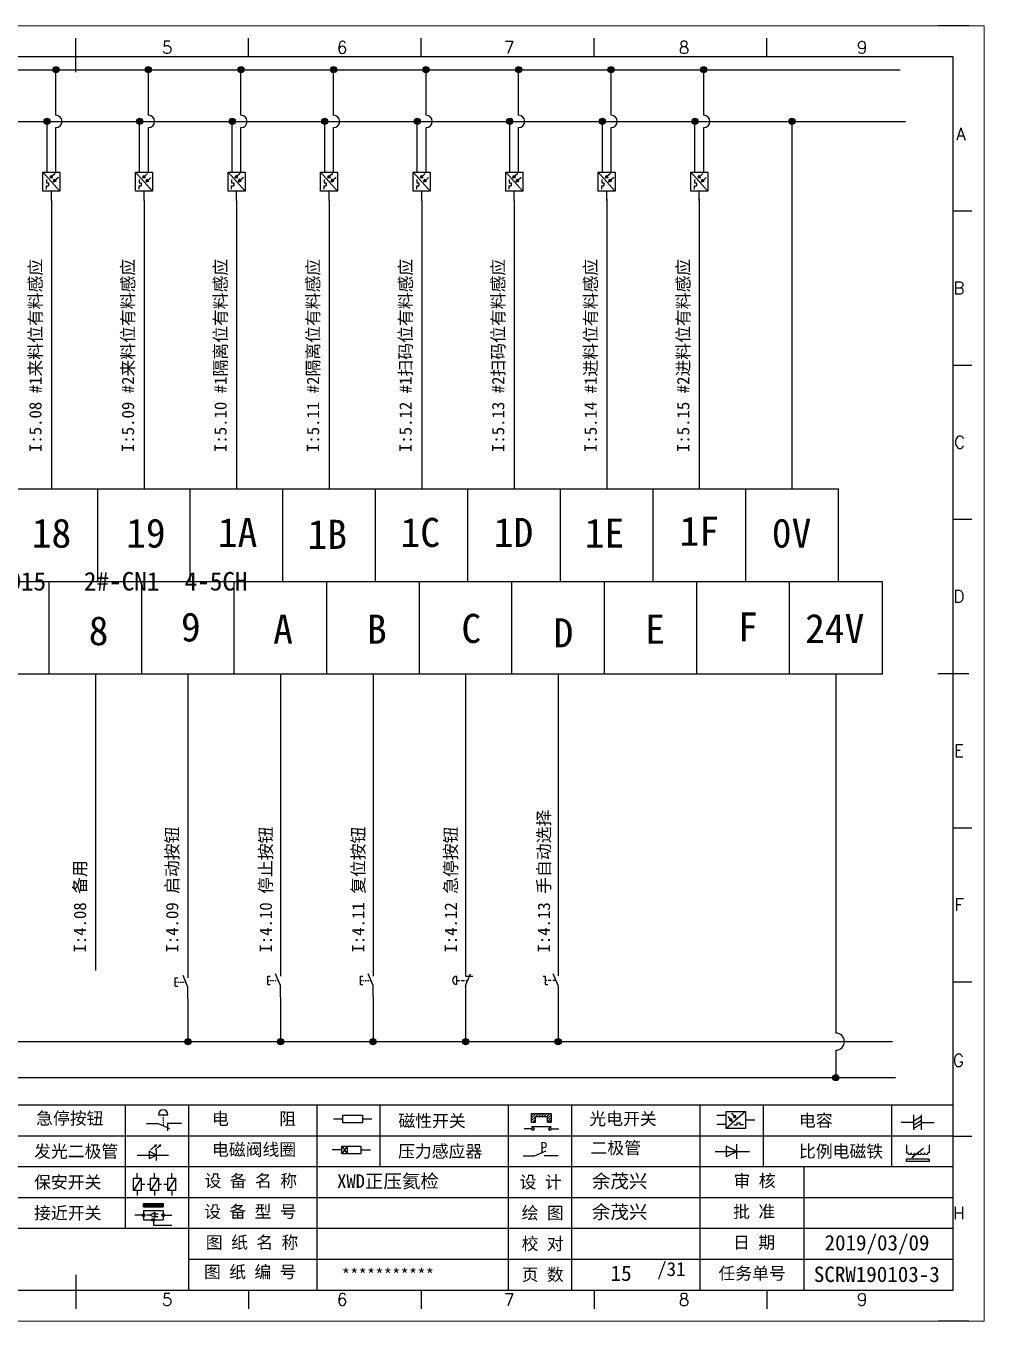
# Model space of a CAD drawing. Header units: millimetres. Extents: x -300 to 54435, y -106 to 60527.
# Drawn here: x 968.4 to 1123.7, y 1594.4 to 1804.4 of the extents above; entities that cross this region are included whole.
import ezdxf
from ezdxf.enums import TextEntityAlignment as Align

# ---------------------------------------------------------------- set-up
doc = ezdxf.new("R2010")
doc.units = ezdxf.units.MM
doc.linetypes.add('DASHED', pattern=[0.75, 0.5, -0.25])
doc.layers.add('AE_BOR', color=1, linetype='Continuous')
doc.styles.get("Standard").update_dxf_attribs({"font": ''})
doc.styles.add('WD', font='romans.shx', dxfattribs={"width": 0.8, "bigfont": 'gbcbig.shx'})
doc.styles.add('汉字', font='')
doc.styles.get('Standard').set_extended_font_data('SimSun')
doc.styles.get('汉字').set_extended_font_data('新宋体')

# ---------------------------------------------------------------- blocks, each defined once
blk = doc.blocks.new('光电开关')
at = {"linetype": 'ByBlock'}
h = blk.add_hatch(dxfattribs=at)
h.set_pattern_fill('ANSI31', color=256, scale=0.01, style=0)
h.set_pattern_definition([(45, (0.172267, 0), (-0.0224506403, 0.0224506403), [])])
h.paths.add_polyline_path([(-1882.44, -776.34), (-1882.5, -775.91), (-1882.68, -776.07)])
h.paths.add_polyline_path([(-1882.86, -776.23), (-1882.44, -776.34), (-1882.68, -776.07)])
h.paths.add_polyline_path([(-1883.05, -776.88), (-1883.11, -776.45), (-1883.29, -776.61)])
h.paths.add_polyline_path([(-1883.47, -776.77), (-1883.05, -776.88), (-1883.29, -776.61)])
for p, q in [((-1884.01, -775.96), (-1885.56, -775.96)), ((-1880.91, -775.3), (-1884.01, -778.05)), ((-1883.75, -776.09), (-1883.05, -776.88)), ((-1883.11, -776.45), (-1883.47, -776.77)), ((-1883.05, -776.88), (-1883.47, -776.77)), ((-1883.14, -775.55), (-1882.44, -776.34)), ((-1883.05, -776.88), (-1883.11, -776.45)), ((-1882.5, -775.91), (-1882.86, -776.23)), ((-1882.44, -776.34), (-1882.86, -776.23)), ((-1882.44, -776.34), (-1882.5, -775.91)), ((-1879.37, -776.67), (-1880.91, -776.67)), ((-1884.01, -777.39), (-1885.56, -777.39)), ((-1882.78, -777.47), (-1882.23, -777.47)), ((-1882.23, -777.47), (-1882.23, -777.14)), ((-1882.23, -777.14), (-1881.78, -777.14)), ((-1881.78, -777.47), (-1881.78, -777.14)), ((-1881.23, -777.47), (-1881.78, -777.47))]:
    blk.add_line(p, q, dxfattribs=at)
blk.add_lwpolyline([(-1884.01, -775.3), (-1880.91, -775.3), (-1880.91, -778.05), (-1884.01, -778.05)], close=True, dxfattribs=at)
blk = doc.blocks.new('急停按钮1')
for p, q in [((781.41, 1650.9), (781.41, 1648.63)), ((779.96, 1648.59), (779.96, 1647.25)), ((781.41, 1647.09), (782.22, 1648.97)), ((781.41, 1648.63), (782.57, 1648.63)), ((781.41, 1647.09), (781.41, 1645.23))]:
    blk.add_line(p, q)
at = {"linetype": 'DASHED'}
blk.add_line((779.96, 1647.92), (781.77, 1647.92), dxfattribs=at)
blk.add_arc((779.96, 1647.92), 0.67, 90, 270)
blk = doc.blocks.new('常开按钮')
at = {"linetype": 'ByBlock'}
for p, q in [((-1910.06, -787.73), (-1908.18, -786.93)), ((-1909.9, -785.68), (-1908.56, -785.68)), ((-1909.9, -785.68), (-1909.9, -786.07)), ((-1909.23, -785.68), (-1909.23, -785.89)), ((-1909.23, -786.06), (-1909.23, -786.28)), ((-1909.23, -786.45), (-1909.23, -786.67)), ((-1909.23, -786.84), (-1909.23, -787.05)), ((-1909.23, -787.22), (-1909.23, -787.38)), ((-1908.56, -785.68), (-1908.56, -786.07)), ((-1911.92, -787.73), (-1910.06, -787.73)), ((-1906.25, -787.73), (-1908.52, -787.73))]:
    blk.add_line(p, q, dxfattribs=at)
blk = doc.blocks.new('手自动选择开关')
for p, q in [((-150.71, 1709.57), (-150.71, 1707.3)), ((-150.71, 1705.76), (-151.51, 1707.64)), ((-153.16, 1707.26), (-152.76, 1707.26)), ((-152.76, 1705.92), (-152.76, 1707.26)), ((-152.76, 1705.92), (-152.37, 1705.92)), ((-150.71, 1705.76), (-150.71, 1703.9))]:
    blk.add_line(p, q)
at = {"linetype": 'DASHED'}
blk.add_line((-151.07, 1706.59), (-152.76, 1706.59), dxfattribs=at)
blk = doc.blocks.new('磁性开关')
at = {"linetype": 'ByBlock'}
h = blk.add_hatch(dxfattribs=at)
h.set_pattern_fill('ANSI31', color=256, scale=0.1, style=0)
h.paths.add_polyline_path([(-1910.88, -776.69), (-1910.88, -775.29), (-1907.69, -775.29), (-1907.69, -776.69), (-1908.31, -776.69), (-1908.31, -775.79), (-1910.25, -775.79), (-1910.25, -776.69)])
for p, q in [((-1910.88, -776.69), (-1910.88, -775.29)), ((-1910.88, -775.29), (-1907.69, -775.29)), ((-1910.88, -776.69), (-1910.25, -776.69)), ((-1910.25, -776.69), (-1910.25, -775.79)), ((-1910.25, -775.79), (-1908.31, -775.79)), ((-1908.31, -776.69), (-1908.31, -775.79)), ((-1908.31, -776.69), (-1907.69, -776.69)), ((-1907.69, -775.29), (-1907.69, -776.69)), ((-1910.91, -777.81), (-1912.09, -777.81)), ((-1910.88, -777.39), (-1907.69, -777.39)), ((-1907.66, -777.81), (-1906.48, -777.81))]:
    blk.add_line(p, q, dxfattribs=at)
for centre in [(-1910.68, -777.81), (-1907.88, -777.81)]:
    blk.add_circle(centre, 0.225, dxfattribs=at)
blk = doc.blocks.new('电磁阀线圈')
at = {"linetype": 'ByBlock'}
for p, q in [((-1854.61, -796.54), (-1856.17, -796.54)), ((-1854.61, -795.92), (-1853.75, -797.16)), ((-1853.75, -795.92), (-1854.61, -797.16)), ((-1853.75, -795.92), (-1853.75, -797.16)), ((-1851.53, -796.54), (-1849.97, -796.54))]:
    blk.add_line(p, q, dxfattribs=at)
blk.add_lwpolyline([(-1854.61, -795.92), (-1851.53, -795.92), (-1851.53, -797.16), (-1854.61, -797.16)], close=True, dxfattribs=at)
blk = doc.blocks.new('压力感应器')
at = {"linetype": 'ByBlock'}
for p, q in [((-1815.59, -777.73), (-1813.71, -776.93)), ((-1817.44, -777.73), (-1815.59, -777.73)), ((-1811.78, -777.73), (-1814.05, -777.73))]:
    blk.add_line(p, q, dxfattribs=at)
at = {"linetype": 'ByBlock', "insert": (-1814.65, -775.48), "char_height": 1.68, "width": 1.2242, "attachment_point": 1}
blk.add_mtext('{\\fNSimSun|b0|i0|c134|p49;P}', dxfattribs=at)
blk = doc.blocks.new('二极管')
at = {"linetype": 'ByBlock'}
for p, q in [((-1787.52, -776.77), (-1781.92, -776.77)), ((-1783.97, -776.77), (-1785.69, -775.9)), ((-1785.69, -775.9), (-1785.69, -777.65)), ((-1783.97, -776.77), (-1785.69, -777.65)), ((-1783.97, -777.99), (-1783.97, -775.56))]:
    blk.add_line(p, q, dxfattribs=at)
blk = doc.blocks.new('电容')
at = {"linetype": 'ByBlock'}
for p, q in [((-1756.08, -782.99), (-1756.08, -780.56)), ((-1754.86, -780.79), (-1756.08, -781.55)), ((-1754.86, -782.99), (-1754.86, -780.56)), ((-1756.08, -781.77), (-1758.13, -781.77)), ((-1754.86, -781.44), (-1756.08, -782.2)), ((-1754.86, -781.99), (-1756.08, -782.75)), ((-1754.86, -781.77), (-1752.81, -781.77))]:
    blk.add_line(p, q, dxfattribs=at)
blk = doc.blocks.new('发光二极管')
at = {"linetype": 'ByBlock'}
for p, q in [((-1755.78, -785.92), (-1754.89, -785.14)), ((-1754.89, -785.14), (-1755.2, -785.22)), ((-1755.2, -785.22), (-1755.01, -785.43)), ((-1755.08, -785.92), (-1754.18, -785.14)), ((-1754.89, -785.14), (-1755.01, -785.43)), ((-1754.18, -785.14), (-1754.49, -785.22)), ((-1754.49, -785.22), (-1754.31, -785.43)), ((-1754.18, -785.14), (-1754.31, -785.43)), ((-1758.01, -786.77), (-1752.89, -786.77)), ((-1754.84, -786.77), (-1756.04, -786.16)), ((-1756.04, -786.16), (-1756.04, -787.39)), ((-1754.84, -786.77), (-1756.04, -787.39)), ((-1754.84, -787.63), (-1754.84, -785.92))]:
    blk.add_line(p, q, dxfattribs=at)
blk = doc.blocks.new('比例电磁阀')
at = {"linetype": 'ByBlock'}
for p, q in [((-1757.26, -775.38), (-1757.26, -776.71)), ((-1757.26, -776.71), (-1757.05, -776.71)), ((-1754.5, -775.98), (-1756.35, -777.44)), ((-1753.58, -776.71), (-1753.8, -776.71)), ((-1753.58, -775.38), (-1753.58, -776.71)), ((-1753.6, -777.73), (-1757.25, -777.73)), ((-1757.25, -778.13), (-1757.25, -777.73)), ((-1753.6, -778.13), (-1757.25, -778.13)), ((-1756.35, -777.44), (-1756.25, -777.25)), ((-1756.35, -777.44), (-1756.15, -777.38)), ((-1756.15, -777.38), (-1756.25, -777.25)), ((-1753.6, -777.73), (-1753.6, -778.13))]:
    blk.add_line(p, q, dxfattribs=at)
for centre in [(-1756.78, -776.71), (-1756.24, -776.71), (-1755.7, -776.71), (-1755.15, -776.71), (-1754.61, -776.71), (-1754.07, -776.71)]:
    blk.add_arc(centre, 0.271, 180, 0, dxfattribs=at)
blk = doc.blocks.new('保安开关')
at = {"linetype": 'ByBlock'}
for p, q in [((-1757.33, -790.79), (-1758.6, -792.81)), ((-1757.96, -790.79), (-1757.96, -789.97)), ((-1754.54, -790.79), (-1755.81, -792.81)), ((-1755.17, -790.79), (-1755.17, -789.97)), ((-1751.75, -790.79), (-1753.02, -792.81)), ((-1752.39, -790.79), (-1752.39, -789.97)), ((-1757.96, -792.81), (-1757.96, -793.62)), ((-1757.33, -791.8), (-1756.72, -791.8)), ((-1756.35, -791.8), (-1755.89, -791.8)), ((-1755.17, -792.81), (-1755.17, -793.62)), ((-1754.52, -791.8), (-1754.06, -791.8)), ((-1753.69, -791.8), (-1753.08, -791.8)), ((-1752.39, -792.81), (-1752.39, -793.62))]:
    blk.add_line(p, q, dxfattribs=at)
for points in [[(-1758.6, -790.79), (-1757.33, -790.79), (-1757.33, -792.81), (-1758.6, -792.81)], [(-1755.81, -790.79), (-1754.54, -790.79), (-1754.54, -792.81), (-1755.81, -792.81)], [(-1753.02, -790.79), (-1751.75, -790.79), (-1751.75, -792.81), (-1753.02, -792.81)]]:
    blk.add_lwpolyline(points, close=True, dxfattribs=at)
blk = doc.blocks.new('接近开关')
at = {"linetype": 'ByBlock'}
h = blk.add_hatch(dxfattribs=at)
h.set_pattern_fill('ANSI31', color=256, scale=0.01, style=0)
h.set_pattern_definition([(45, (-89.131516, -30.795668), (-0.0224506403, 0.0224506403), [])])
h.paths.add_polyline_path([(-1516.96, -1123.35), (-1516.96, -1122.85), (-1513.76, -1122.85), (-1513.76, -1123.35)])
for p, q in [((-1516.96, -1123.35), (-1516.96, -1122.85)), ((-1516.96, -1122.85), (-1513.76, -1122.85)), ((-1516.96, -1123.35), (-1513.76, -1123.35)), ((-1513.76, -1122.85), (-1513.76, -1123.35)), ((-1517.18, -1124.71), (-1518.36, -1124.71)), ((-1516.96, -1123.95), (-1513.76, -1123.95)), ((-1516.96, -1123.95), (-1516.96, -1125.47)), ((-1516.96, -1125.47), (-1513.76, -1125.47)), ((-1515.91, -1124.71), (-1516.45, -1124.71)), ((-1515.11, -1124.31), (-1515.91, -1124.71)), ((-1515.11, -1125.11), (-1515.91, -1124.71)), ((-1515.33, -1124.53), (-1515.17, -1124.53)), ((-1515.33, -1124.88), (-1515.17, -1124.88)), ((-1515.25, -1124.45), (-1515.25, -1124.61)), ((-1515.11, -1124.31), (-1515.11, -1125.11)), ((-1515.11, -1124.48), (-1514.58, -1124.48)), ((-1515.11, -1124.94), (-1514.58, -1124.94)), ((-1513.76, -1123.95), (-1513.76, -1125.47)), ((-1513.54, -1124.71), (-1512.36, -1124.71)), ((-1515.36, -1125.69), (-1515.36, -1126.36)), ((-1515.36, -1126.36), (-1512.36, -1126.36))]:
    blk.add_line(p, q, dxfattribs=at)
for centre in [(-1516.96, -1124.71), (-1515.36, -1125.47), (-1513.76, -1124.71)]:
    blk.add_circle(centre, 0.225, dxfattribs=at)
blk = doc.blocks.new('电阻')
at = {"linetype": 'ByBlock'}
for p, q in [((-3.09, 0), (-1.57, 0)), ((1.57, 0), (3.09, 0))]:
    blk.add_line(p, q, dxfattribs=at)
blk.add_lwpolyline([(-1.57, 0.63), (1.57, 0.63), (1.57, -0.63), (-1.57, -0.63)], close=True, dxfattribs=at)
blk = doc.blocks.new('急停按钮')
at = {"linetype": 'ByBlock'}
for p, q in [((-1.86, 0), (0, 0)), ((0, 0), (1.88, -0.81)), ((0.06, 1.45), (1.61, 1.45)), ((0.83, 1.45), (0.83, 1.24)), ((0.83, 1.07), (0.83, 0.85)), ((0.83, 0.68), (0.83, 0.47)), ((0.83, 0.29), (0.83, 0.08)), ((3.81, 0), (1.54, 0)), ((1.54, 0), (1.54, -1.15)), ((0.83, -0.09), (0.83, -0.24))]:
    blk.add_line(p, q, dxfattribs=at)
blk.add_arc((0.83, 1.45), 0.774, 0, 180)

msp = doc.modelspace()

# ---------------------------------------------------------------- hatches: boundary and pattern name
at = {"lineweight": -2}
h = msp.add_hatch(color=0, dxfattribs=at)
edge = h.paths.add_edge_path()
edge.add_arc((973.243, 1797.247), 0.5, 0, 360)
h = msp.add_hatch(color=0, dxfattribs=at)
edge = h.paths.add_edge_path()
edge.add_arc((988.243, 1797.247), 0.5, 0, 360)
h = msp.add_hatch(color=0, dxfattribs=at)
edge = h.paths.add_edge_path()
edge.add_arc((1003.243, 1797.247), 0.5, 0, 360)
h = msp.add_hatch(color=0, dxfattribs=at)
edge = h.paths.add_edge_path()
edge.add_arc((1018.243, 1797.247), 0.5, 0, 360)
h = msp.add_hatch(color=0, dxfattribs=at)
edge = h.paths.add_edge_path()
edge.add_arc((1033.243, 1797.247), 0.5, 0, 360)
h = msp.add_hatch(color=0, dxfattribs=at)
edge = h.paths.add_edge_path()
edge.add_arc((1048.243, 1797.247), 0.5, 0, 360)
h = msp.add_hatch(color=0, dxfattribs=at)
edge = h.paths.add_edge_path()
edge.add_arc((1063.243, 1797.247), 0.5, 0, 360)
h = msp.add_hatch(color=0, dxfattribs=at)
edge = h.paths.add_edge_path()
edge.add_arc((1078.243, 1797.247), 0.5, 0, 360)
h = msp.add_hatch(color=0, dxfattribs=at)
edge = h.paths.add_edge_path()
edge.add_arc((971.818, 1788.883), 0.5, 0, 360)
h = msp.add_hatch(color=0, dxfattribs=at)
edge = h.paths.add_edge_path()
edge.add_arc((986.818, 1788.883), 0.5, 0, 360)
h = msp.add_hatch(color=0, dxfattribs=at)
edge = h.paths.add_edge_path()
edge.add_arc((1001.818, 1788.883), 0.5, 0, 360)
h = msp.add_hatch(color=0, dxfattribs=at)
edge = h.paths.add_edge_path()
edge.add_arc((1016.818, 1788.883), 0.5, 0, 360)
h = msp.add_hatch(color=0, dxfattribs=at)
edge = h.paths.add_edge_path()
edge.add_arc((1031.818, 1788.883), 0.5, 0, 360)
h = msp.add_hatch(color=0, dxfattribs=at)
edge = h.paths.add_edge_path()
edge.add_arc((1046.818, 1788.883), 0.5, 0, 360)
h = msp.add_hatch(color=0, dxfattribs=at)
edge = h.paths.add_edge_path()
edge.add_arc((1061.818, 1788.883), 0.5, 0, 360)
h = msp.add_hatch(color=0, dxfattribs=at)
edge = h.paths.add_edge_path()
edge.add_arc((1076.818, 1788.883), 0.5, 0, 360)
h = msp.add_hatch(color=0, dxfattribs=at)
edge = h.paths.add_edge_path()
edge.add_arc((1092.531, 1788.883), 0.5, 0, 360)
h = msp.add_hatch(color=0, dxfattribs=at)
edge = h.paths.add_edge_path()
edge.add_arc((994.655, 1639.671), 0.5, 0, 360)
h = msp.add_hatch(color=0, dxfattribs=at)
edge = h.paths.add_edge_path()
edge.add_arc((1009.655, 1639.671), 0.5, 0, 360)
h = msp.add_hatch(color=0, dxfattribs=at)
edge = h.paths.add_edge_path()
edge.add_arc((1024.655, 1639.671), 0.5, 0, 360)
h = msp.add_hatch(color=0, dxfattribs=at)
edge = h.paths.add_edge_path()
edge.add_arc((1039.655, 1639.671), 0.5, 0, 360)
h = msp.add_hatch(color=0, dxfattribs=at)
edge = h.paths.add_edge_path()
edge.add_arc((1054.655, 1639.671), 0.5, 0, 360)
h = msp.add_hatch(color=0, dxfattribs=at)
edge = h.paths.add_edge_path()
edge.add_arc((1099.655, 1633.854), 0.5, 0, 360)

# ---------------------------------------------------------------- linework, layer by layer
at = {"color": 7}
for p, q in [((1118.693, 1799.361), (831.693, 1799.361)), ((1118.693, 1599.361), (1118.693, 1799.361)), ((836.723, 1599.361), (1116.223, 1599.361)), ((957.489, 1599.361), (1017.439, 1599.361)), ((1017.439, 1599.361), (1086.225, 1599.361))]:
    msp.add_line(p, q, dxfattribs=at)
at = {"color": 0, "lineweight": -2}
for p, q in [((843.318, 1797.247), (1110.071, 1797.247)), ((973.243, 1789.883), (973.243, 1797.247)), ((988.243, 1789.883), (988.243, 1797.247)), ((1003.243, 1789.883), (1003.243, 1797.247)), ((1018.243, 1789.883), (1018.243, 1797.247)), ((1033.243, 1789.883), (1033.243, 1797.247)), ((1048.243, 1789.883), (1048.243, 1797.247)), ((1063.243, 1789.883), (1063.243, 1797.247)), ((1078.243, 1789.883), (1078.243, 1797.247)), ((844.202, 1788.883), (1110.955, 1788.883)), ((971.818, 1782.218), (971.818, 1788.883)), ((973.243, 1782.218), (973.243, 1787.883)), ((986.818, 1782.218), (986.818, 1788.883)), ((988.243, 1782.218), (988.243, 1787.883)), ((1001.818, 1782.218), (1001.818, 1788.883)), ((1003.243, 1782.218), (1003.243, 1787.883)), ((1016.818, 1782.218), (1016.818, 1788.883)), ((1018.243, 1782.218), (1018.243, 1787.883)), ((1031.818, 1782.218), (1031.818, 1788.883)), ((1033.243, 1782.218), (1033.243, 1787.883)), ((1046.818, 1782.218), (1046.818, 1788.883)), ((1048.243, 1782.218), (1048.243, 1787.883)), ((1061.818, 1782.218), (1061.818, 1788.883)), ((1063.243, 1782.218), (1063.243, 1787.883)), ((1076.818, 1782.218), (1076.818, 1788.883)), ((1078.243, 1782.218), (1078.243, 1787.883)), ((1092.531, 1788.883), (1092.531, 1729.277)), ((972.531, 1776.028), (972.531, 1729.277)), ((987.531, 1776.028), (987.531, 1729.277)), ((1002.531, 1776.028), (1002.531, 1729.277)), ((1017.531, 1776.028), (1017.531, 1729.277)), ((1032.531, 1776.028), (1032.531, 1729.277)), ((1047.531, 1776.028), (1047.531, 1729.277)), ((1062.531, 1776.311), (1062.531, 1729.277)), ((1077.531, 1776.311), (1077.531, 1729.277)), ((1085.031, 1729.277), (1085.031, 1714.277)), ((845.031, 1714.277), (1107.155, 1714.277)), ((972.155, 1699.277), (972.155, 1714.277)), ((987.155, 1699.277), (987.155, 1714.277)), ((1002.155, 1699.277), (1002.155, 1714.277)), ((1017.155, 1699.277), (1017.155, 1714.277)), ((1032.155, 1699.277), (1032.155, 1714.277)), ((1047.155, 1699.277), (1047.155, 1714.277)), ((1062.155, 1699.277), (1062.155, 1714.277)), ((1077.155, 1699.277), (1077.155, 1714.277)), ((1092.155, 1714.277), (1092.155, 1714.277)), ((1092.155, 1699.277), (1092.155, 1714.277)), ((979.655, 1699.277), (979.655, 1651.212)), ((994.655, 1699.277), (994.655, 1652.244)), ((1009.655, 1699.277), (1009.655, 1652.527)), ((1024.655, 1699.277), (1024.655, 1652.527)), ((1039.655, 1699.277), (1039.655, 1652.244)), ((1054.655, 1699.277), (1054.655, 1652.244)), ((1099.655, 1699.277), (1099.655, 1641.066)), ((1039.655, 1646.915), (1039.655, 1639.671)), ((1054.655, 1646.915), (1054.655, 1639.671)), ((842.834, 1639.671), (1108.824, 1639.671)), ((1099.655, 1638.277), (1099.655, 1633.854)), ((842.597, 1633.854), (1109.349, 1633.854))]:
    msp.add_line(p, q, dxfattribs=at)
for p, q in [((994.655, 1646.632), (994.655, 1639.671)), ((1009.655, 1646.915), (1009.655, 1639.671)), ((1024.655, 1646.915), (1024.655, 1639.671))]:
    msp.add_line(p, q)
at = {"color": 7, "linetype": 'ByBlock'}
for p, q in [((1118.693, 1629.361), (831.693, 1629.361)), ((1118.693, 1624.361), (831.693, 1624.361)), ((1118.693, 1619.361), (831.693, 1619.361)), ((1118.693, 1614.361), (831.693, 1614.361)), ((1118.693, 1609.361), (831.693, 1609.361)), ((1118.693, 1604.361), (994.716, 1604.361))]:
    msp.add_line(p, q, dxfattribs=at)
at = {"color": 7, "lineweight": -2}
for p, q in [((984.478, 1629.361), (984.478, 1609.361)), ((994.716, 1629.361), (994.716, 1599.446)), ((1015.526, 1629.361), (1015.526, 1619.361)), ((1025.764, 1629.361), (1025.764, 1619.361)), ((1046.575, 1629.361), (1046.575, 1619.361)), ((1056.812, 1629.361), (1056.812, 1619.361)), ((1077.623, 1629.361), (1077.623, 1619.361)), ((1087.861, 1629.361), (1087.861, 1619.361)), ((1108.671, 1629.361), (1108.671, 1619.361)), ((1015.526, 1619.361), (1015.526, 1599.446)), ((1046.575, 1619.361), (1046.575, 1599.361)), ((1056.812, 1619.361), (1056.812, 1599.361)), ((1077.623, 1619.361), (1077.623, 1599.361)), ((1094.475, 1619.361), (1094.475, 1599.361))]:
    msp.add_line(p, q, dxfattribs=at)
at = {"color": 7, "ltscale": 2}
for p, q in [((1118.693, 1599.361), (1118.693, 1620.807)), ((1086.225, 1599.361), (1116.223, 1599.361)), ((1086.225, 1599.361), (1118.693, 1599.361))]:
    msp.add_line(p, q, dxfattribs=at)
at = {"color": 0, "lineweight": -2}
for points in [[(965.031, 1729.277), (980.031, 1729.277)], [(980.031, 1729.277), (995.031, 1729.277)], [(980.031, 1714.277), (980.031, 1729.277)], [(995.031, 1729.277), (1010.031, 1729.277)], [(995.031, 1714.277), (995.031, 1729.277)], [(1010.031, 1729.277), (1025.031, 1729.277)], [(1010.031, 1714.277), (1010.031, 1729.277)], [(1025.031, 1729.277), (1040.031, 1729.277)], [(1025.031, 1714.277), (1025.031, 1729.277)], [(1040.031, 1729.277), (1055.031, 1729.277)], [(1040.031, 1714.277), (1040.031, 1729.277)], [(1055.031, 1729.277), (1070.031, 1729.277)], [(1055.031, 1714.277), (1055.031, 1729.277)], [(1070.031, 1729.277), (1085.031, 1729.277)], [(1070.031, 1714.277), (1070.031, 1729.277)], [(1085.031, 1729.277), (1100.031, 1729.277), (1100.031, 1714.277)], [(1107.155, 1714.277), (1107.155, 1699.277), (1092.155, 1699.277)], [(972.155, 1699.277), (957.155, 1699.277)], [(987.155, 1699.277), (972.155, 1699.277)], [(1002.155, 1699.277), (987.155, 1699.277)], [(1017.155, 1699.277), (1002.155, 1699.277)], [(1032.155, 1699.277), (1017.155, 1699.277)], [(1047.155, 1699.277), (1032.155, 1699.277)], [(1062.155, 1699.277), (1047.155, 1699.277)], [(1077.155, 1699.277), (1062.155, 1699.277)], [(1092.155, 1699.277), (1077.155, 1699.277)]]:
    msp.add_lwpolyline(points, dxfattribs=at)
for centre in [(973.243, 1797.247), (988.243, 1797.247), (1003.243, 1797.247), (1018.243, 1797.247), (1033.243, 1797.247), (1048.243, 1797.247), (1063.243, 1797.247), (1078.243, 1797.247), (971.818, 1788.883), (986.818, 1788.883), (1001.818, 1788.883), (1016.818, 1788.883), (1031.818, 1788.883), (1046.818, 1788.883), (1061.818, 1788.883), (1076.818, 1788.883), (1092.531, 1788.883), (994.655, 1639.671), (1009.655, 1639.671), (1024.655, 1639.671), (1039.655, 1639.671), (1054.655, 1639.671), (1099.655, 1633.854)]:
    msp.add_circle(centre, 0.5, dxfattribs=at)
for centre in [(973.243, 1788.883), (988.243, 1788.883), (1003.243, 1788.883), (1018.243, 1788.883), (1033.243, 1788.883), (1048.243, 1788.883), (1063.243, 1788.883), (1078.243, 1788.883)]:
    msp.add_arc(centre, 1, 270, 90, dxfattribs=at)
at = {"color": 0, "ltscale": 2}
msp.add_arc((1099.655, 1639.671), 1.394, 270, 90, dxfattribs=at)
at = {"layer": 'AE_BOR', "color": 7, "lineweight": 15}
for p, q in [((826.689, 1804.361), (1123.689, 1804.361)), ((1123.689, 1804.361), (1123.689, 1594.361)), ((1123.689, 1594.361), (826.689, 1594.361))]:
    msp.add_line(p, q, dxfattribs=at)
at = {"layer": 'AE_BOR', "color": 7, "lineweight": 30}
for p, q in [((1121.223, 1804.361), (1116.223, 1804.361)), ((976.473, 1796.861), (976.473, 1801.861)), ((1116.193, 1699.361), (1121.193, 1699.361)), ((976.473, 1601.861), (976.473, 1596.861)), ((976.473, 1599.361), (976.473, 1596.861)), ((1121.223, 1594.361), (1116.223, 1594.361))]:
    msp.add_line(p, q, dxfattribs=at)
at = {"layer": 'AE_BOR', "color": 7}
for p, q in [((976.473, 1799.361), (976.473, 1802.361)), ((1004.473, 1799.361), (1004.473, 1802.361)), ((1032.473, 1799.361), (1032.473, 1802.361)), ((1060.473, 1799.361), (1060.473, 1802.361)), ((1088.473, 1799.361), (1088.473, 1802.361)), ((1118.693, 1774.361), (1121.693, 1774.361)), ((1118.693, 1749.361), (1121.693, 1749.361)), ((1118.693, 1724.361), (1121.693, 1724.361)), ((1118.693, 1674.361), (1121.693, 1674.361)), ((1118.693, 1649.361), (1121.693, 1649.361)), ((1118.693, 1624.361), (1121.693, 1624.361)), ((976.473, 1599.361), (976.473, 1596.361)), ((1004.473, 1599.361), (1004.473, 1596.361)), ((1032.473, 1599.361), (1032.473, 1596.361)), ((1060.473, 1599.361), (1060.473, 1596.361)), ((1088.473, 1599.361), (1088.473, 1596.361))]:
    msp.add_line(p, q, dxfattribs=at)

# ---------------------------------------------------------------- block references
at = {"linetype": 'ByBlock'}
for name, p, rotation in [('光电开关', (1749.204, -103.338), 270), ('光电开关', (1764.204, -103.338), 270), ('光电开关', (1779.204, -103.338), 270), ('光电开关', (1794.204, -103.338), 270), ('光电开关', (1809.204, -103.338), 270), ('光电开关', (1824.204, -103.338), 270), ('光电开关', (1839.204, -103.338), 270), ('光电开关', (1854.204, -103.338), 270), ('常开按钮', (206.923, 3558.551), 90), ('常开按钮', (221.923, 3558.834), 90), ('常开按钮', (236.923, 3558.834), 90)]:
    msp.add_blockref(name, p, dxfattribs=dict(at, rotation=rotation))
for name, p in [('急停按钮1', (258.242, 1.683)), ('手自动选择开关', (1205.364, -56.985))]:
    msp.add_blockref(name, p)
at = {"color": 7}
for name, p in [('急停按钮', (989.805, 1626.377)), ('电阻', (1021.345, 1627.137))]:
    msp.add_blockref(name, p, dxfattribs=at)
at = {"color": 7, "linetype": 'ByBlock'}
for name, p in [('磁性开关', (2961.218, 2403.32)), ('光电开关', (2965.914, 2403.63)), ('电容', (2868.381, 2408.342)), ('压力感应器', (2866.413, 2398.877)), ('发光二极管', (2744.405, 2408.053)), ('电磁阀线圈', (2874.214, 2418.658)), ('二极管', (2867.601, 2398.635)), ('比例电磁阀', (2868.381, 2398.342)), ('保安开关', (2744.405, 2408.342)), ('接近开关', (2504.405, 2736.259))]:
    msp.add_blockref(name, p, dxfattribs=at)

# ---------------------------------------------------------------- texts
msp.add_text('15', height=2.5).set_placement((1063.157, 1600.873))
at = {"color": 0, "lineweight": -2, "char_height": 2, "width": 71.79445, "attachment_point": 1, "rotation": 90}
for s, insert in [('{\\C256;I:5.08 #1来料位有料感应}', (968.917, 1735.263)), ('{\\C256;I:5.09 #2来料位有料感应}', (983.917, 1735.263)), ('{\\C256;I:5.10 #1隔离位有料感应}', (998.917, 1735.263)), ('{\\C256;I:5.11 #2隔离位有料感应}', (1013.917, 1735.263)), ('{\\C256;I:5.12 #1扫码位有料感应}', (1028.917, 1735.263)), ('{\\C256;I:5.13 #2扫码位有料感应}', (1043.917, 1735.263)), ('{\\C256;I:5.14 #1进料位有料感应}', (1058.917, 1735.263)), ('{\\C256;I:5.15 #2进料位有料感应}', (1073.917, 1735.263)), ('{\\C256;I:4.13 手自动选择}', (1051.336, 1654.103)), ('{\\C256;I:4.09 启动按钮}', (991.081, 1654.103)), ('{\\C256;I:4.10 停止按钮}', (1006.254, 1654.103)), ('{\\C256;I:4.11 复位按钮}', (1021.25, 1654.103)), ('{\\C256;I:4.12 急停按钮}', (1036.246, 1654.103)), ('{\\C256;I:4.08 备用}', (976.14, 1654.103))]:
    msp.add_mtext(s, dxfattribs=dict(at, insert=insert))
at = {"color": 0, "lineweight": -2, "attachment_point": 1}
for s, insert, char_height, width in [('18', (969.331, 1724.478), 4.7064, 7.20347), ('19', (984.633, 1724.484), 4.7064, 7.20347), ('1A', (999.491, 1724.587), 4.7064, 7.20347), ('1B', (1014.039, 1724.278), 4.7064, 7.20347), ('1C', (1029.103, 1724.587), 4.7064, 7.20347), ('1D', (1044.202, 1724.589), 4.7064, 7.20347), ('1E', (1058.956, 1724.486), 4.7064, 7.20347), ('1F', (1074.33, 1724.795), 4.7064, 7.20347), ('0V', (1089.29, 1724.486), 4.7064, 7.20347), ('ID261-DO15   2#-CN1  4-5CH               ', (951.25, 1715.814), 3, 61.03402), ('8', (978.562, 1708.66), 4.706, 7.20347), ('9', (993.522, 1709.257), 4.706, 7.20347), ('A', (1008.464, 1708.899), 4.706, 7.20347), ('B', (1023.67, 1708.903), 4.706, 7.20347), ('C', (1038.971, 1709.023), 4.706, 7.20347), ('D', (1053.913, 1708.306), 4.706, 7.20347), ('E', (1068.764, 1708.906), 4.706, 7.20347), ('F', (1083.825, 1709.264), 4.706, 7.20347), ('24V', (1094.681, 1709.025), 4.7064, 7.20347)]:
    msp.add_mtext(s, dxfattribs=dict(at, insert=insert, char_height=char_height, width=width))
at = {"color": 7, "char_height": 2, "attachment_point": 1, "style": '汉字'}
for s, insert in [('{\\fKaiTi_GB2312|b0|i0|c134|p49;急停按钮}', (970.044, 1628.24)), ('{\\fKaiTi_GB2312|b0|i0|c134|p49;电      阻}', (998.551, 1628.168)), ('{\\fKaiTi_GB2312|b0|i0|c134|p49;磁性开关}', (1028.761, 1627.832)), ('{\\fKaiTi_GB2312|b0|i0|c134|p49;光电开关}', (1059.712, 1628.169)), ('{\\fKaiTi_GB2312|b0|i0|c134|p49;电容}', (1093.688, 1627.882)), ('{\\fKaiTi_GB2312|b0|i0|c134|p49;电磁阀线圈}', (998.551, 1623.168)), ('{\\fKaiTi_GB2312|b0|i0|c134|p49;二极管}', (1059.894, 1623.453)), ('{\\fKaiTi_GB2312|b0|i0|c134|p49;发光二极管}', (969.711, 1622.882)), ('{\\fKaiTi_GB2312|b0|i0|c134|p49;压力感应器}', (1028.708, 1622.892)), ('{\\fKaiTi_GB2312|b0|i0|c134|p49;比例电磁铁}', (1093.688, 1622.882)), ('{\\fKaiTi_GB2312|b0|i0|c134|p49;保安开关}', (969.711, 1617.882)), ('{\\fKaiTi_GB2312|b0|i0|c134|p0;设 备 名 称}', (997.343, 1618.116)), ('{\\fKaiTi_GB2312|b0|i0|c134|p0;设 计}', (1048.41, 1617.901)), ('{\\fKaiTi_GB2312|b0|i0|c134|p0;审 核}', (1083.078, 1618.11)), ('{\\fKaiTi_GB2312|b0|i0|c134|p49;接近开关}', (969.711, 1612.882)), ('{\\fKaiTi_GB2312|b0|i0|c134|p0;设 备 型 号}', (997.269, 1613.116)), ('{\\fKaiTi_GB2312|b0|i0|c134|p0;绘 图}', (1048.739, 1612.901)), ('{\\fKaiTi_GB2312|b0|i0|c134|p0;批 准}', (1083.008, 1613.11)), ('{\\fKaiTi_GB2312|b0|i0|c134|p0;图 纸 名 称}', (997.553, 1608.116)), ('{\\fKaiTi_GB2312|b0|i0|c134|p0;校 对}', (1048.739, 1607.901)), ('{\\fKaiTi_GB2312|b0|i0|c134|p0;日 期}', (1083.008, 1608.11)), ('{\\fKaiTi_GB2312|b0|i0|c134|p0;图 纸 编 号}', (997.254, 1603.333)), ('{\\fKaiTi_GB2312|b0|i0|c134|p0;页 数}', (1048.739, 1602.901)), ('{\\fKaiTi_GB2312|b0|i0|c134|p0;任务单号}', (1080.632, 1603.11))]:
    msp.add_mtext(s, dxfattribs=dict(at, insert=insert))
at = {"color": 7, "char_height": 2.2, "attachment_point": 1}
for s, insert, width in [('{\\fKaiTi_GB2312|b0|i0|c134|p49;XWD\\fNSimSun|b0|i0|c134|p49;正}压氦检', (1018.836, 1618.16), 26.57668), ('余茂兴', (1060.122, 1618.16), 15.31746), ('余茂兴', (1060.122, 1613.16), 15.31746)]:
    msp.add_mtext(s, dxfattribs=dict(at, insert=insert, width=width))
at = {"char_height": 2.5, "attachment_point": 1}
for s, width, insert in [('2019/03/09', 15.27785, (1097.835, 1608.319)), ('SCRW190103-3', 16.39674, (1096.096, 1603.195))]:
    msp.add_mtext_dynamic_manual_height_columns(s, width=width, gutter_width=12.5, heights=[0], dxfattribs=dict(at, insert=insert))
at = {"color": 7, "lineweight": -2, "insert": (1027.05, 1601.861), "char_height": 2, "width": 31.04816, "attachment_point": 5}
msp.add_mtext('{\\C256;***********}', dxfattribs=at)
at = {"color": 7, "linetype": 'ByBlock', "lineweight": -2, "insert": (1069.326, 1602.522), "char_height": 4.26888, "width": 20.81025, "attachment_point": 5}
msp.add_mtext('  {\\H0.53119x; /31}', dxfattribs=at)
at = {"layer": 'AE_BOR', "color": 7, "style": 'WD'}
for s, p in [('5', (991.284, 1799.861)), ('6', (1019.629, 1799.861)), ('7', (1046.727, 1799.861)), ('8', (1075.057, 1799.861)), ('9', (1103.921, 1799.861)), ('5', (991.284, 1596.861)), ('6', (1019.629, 1596.861)), ('7', (1046.727, 1596.861)), ('8', (1075.057, 1596.861)), ('9', (1103.921, 1596.861))]:
    msp.add_text(s, height=2, dxfattribs=at).set_placement(p, align=Align.CENTER)
for s, p in [('A', (1120.716, 1786.861)), ('B', (1120.526, 1761.861)), ('C', (1120.621, 1736.861)), ('D', (1120.526, 1711.861)), ('E', (1120.431, 1686.861)), ('F', (1120.431, 1661.861)), ('F', (1120.431, 1661.861)), ('G', (1120.431, 1636.642)), ('H', (1120.526, 1611.861))]:
    msp.add_text(s, height=2, dxfattribs=at).set_placement(p, align=Align.MIDDLE_RIGHT)

doc.saveas('drawing.dxf')
